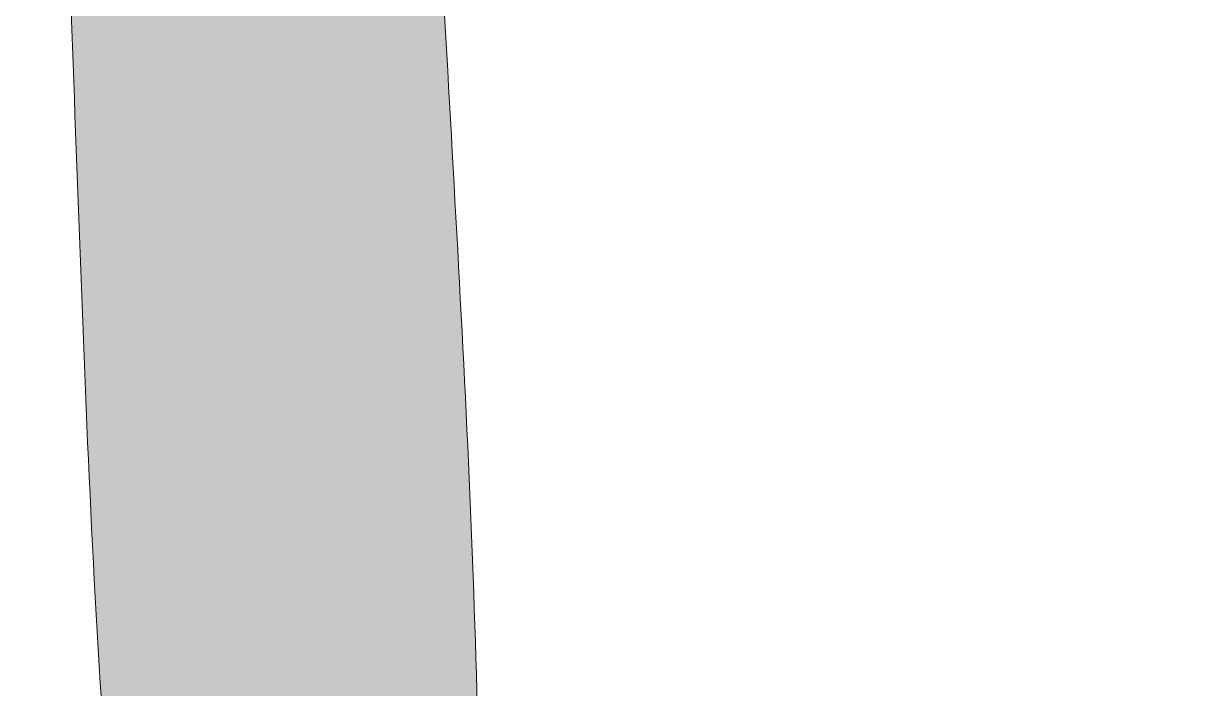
# Model space of a CAD drawing. Header units: inches. Extents: x 107 to 972, y -1000 to -80.
# Drawn here: x 255.9 to 353.3, y -669.3 to -614.2 of the extents above; entities that cross this region are included whole.
import ezdxf

# ---------------------------------------------------------------- set-up
doc = ezdxf.new("R2010")
doc.units = ezdxf.units.IN
doc.header["$MEASUREMENT"] = 0
doc.layers.add('Layer 1', color=7, linetype='Continuous')

# ---------------------------------------------------------------- blocks, each defined once
blk = doc.blocks.new('block 2')
at = {"layer": 'Layer 1', "true_color": 0x050505}
h = blk.add_hatch(color=18, dxfattribs=at)
h.dxf.hatch_style = 2
edge = h.paths.add_edge_path()
edge.add_spline(control_points=[(290.603, -609.983), (288.932, -579.244), (287.263, -548.507), (285.591, -517.77), (285.156, -509.764), (276.295, -504.105), (268.846, -505.152), (260.249, -506.36), (255.912, -513.861), (256.228, -521.896), (257.436, -552.351), (258.644, -582.806), (259.849, -613.26), (261.055, -643.694), (261.685, -674.106), (265.543, -704.334), (266.421, -711.219), (272.721, -716.474), (279.557, -716.328), (279.828, -716.323), (280.104, -716.297), (280.377, -716.273), (282.108, -717.386), (284.305, -717.941), (286.93, -717.573), (305.886, -714.924), (324.94, -713.201), (344.063, -712.406), (349.502, -712.18), (353.335, -706.046), (352.631, -701.036), (351.813, -695.216), (346.716, -692.232), (341.262, -692.469), (325.33, -693.164), (309.45, -694.512), (293.634, -696.493), (294.122, -667.61), (292.172, -638.843), (290.603, -609.983)], knot_values=[0, 0, 0, 0, 1, 1, 1, 2, 2, 2, 3, 3, 3, 4, 4, 4, 5, 5, 5, 6, 6, 6, 7, 7, 7, 8, 8, 8, 9, 9, 9, 10, 10, 10, 11, 11, 11, 12, 12, 12, 13, 13, 13, 13], degree=3, periodic=1)
at = {"layer": 'Layer 1', "lineweight": 0}
blk.add_open_spline([(290.603, -609.983), (288.932, -579.244), (287.263, -548.507), (285.591, -517.77), (285.156, -509.764), (276.295, -504.105), (268.846, -505.152), (260.249, -506.36), (255.912, -513.861), (256.228, -521.896), (257.436, -552.351), (258.644, -582.806), (259.849, -613.26), (261.055, -643.694), (261.685, -674.106), (265.543, -704.334), (266.421, -711.219), (272.721, -716.474), (279.557, -716.328), (279.828, -716.323), (280.104, -716.297), (280.377, -716.273), (282.108, -717.386), (284.305, -717.941), (286.93, -717.573), (305.886, -714.924), (324.94, -713.201), (344.063, -712.406), (349.502, -712.18), (353.335, -706.046), (352.631, -701.036), (351.813, -695.216), (346.716, -692.232), (341.262, -692.469), (325.33, -693.164), (309.45, -694.512), (293.634, -696.493), (294.122, -667.61), (292.172, -638.843), (290.603, -609.983)], degree=3, knots=[0, 0, 0, 0, 1, 1, 1, 2, 2, 2, 3, 3, 3, 4, 4, 4, 5, 5, 5, 6, 6, 6, 7, 7, 7, 8, 8, 8, 9, 9, 9, 10, 10, 10, 11, 11, 11, 12, 12, 12, 13, 13, 13, 13], dxfattribs=at)

msp = doc.modelspace()

# ---------------------------------------------------------------- block references
at = {"layer": 'Layer 1'}
msp.add_blockref('block 2', (0, 0), dxfattribs=at)

doc.saveas('drawing.dxf')
